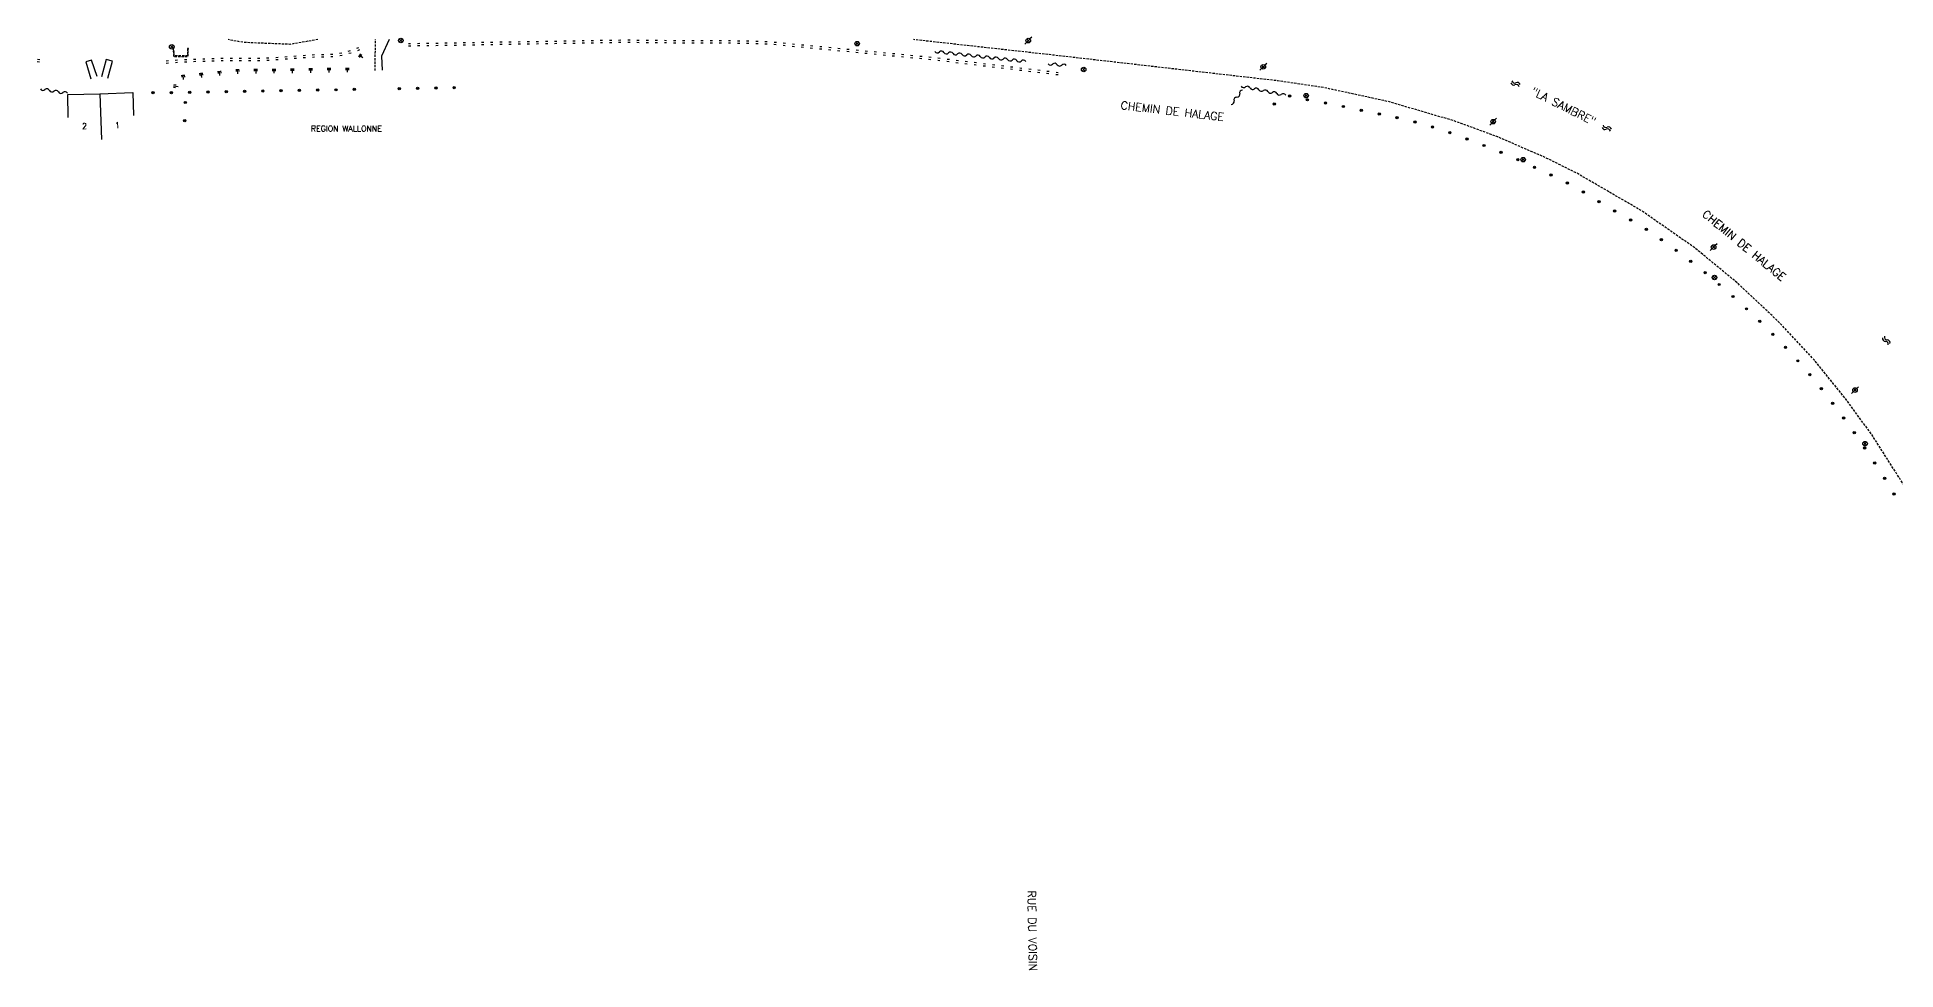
# Model space of a CAD drawing. Header units: millimetres. Extents: x 168000 to 169000, y 125999 to 127001.
# Drawn here: x 168367.8 to 168774.3, y 126796.5 to 127000.5 of the extents above; entities that cross this region are included whole.
import ezdxf
from ezdxf.enums import TextEntityAlignment as Align

# ---------------------------------------------------------------- set-up
doc = ezdxf.new("R2010")
doc.units = ezdxf.units.MM
doc.linetypes.add('DASHED', pattern=[0.75, 0.5, -0.25])
doc.layers.get('0').update_dxf_attribs({"linetype": 'CONTINUOUS'})
for name, color, linetype in [('W0001', 6, 'DASHED'), ('W0008', 7, 'CONTINUOUS'), ('W0100', 7, 'CONTINUOUS'), ('W0112', 1, 'DASHED'), ('W0211', 2, 'CONTINUOUS'), ('W0220', 5, 'DASHED'), ('W0310', 3, 'CONTINUOUS'), ('W0322', 7, 'CONTINUOUS'), ('W0454', 7, 'CONTINUOUS'), ('W0469', 7, 'CONTINUOUS'), ('W0500', 5, 'DASHED'), ('W0984', 7, 'CONTINUOUS'), ('W0989', 7, 'CONTINUOUS'), ('W0991', 7, 'CONTINUOUS'), ('W1102', 7, 'CONTINUOUS')]:
    doc.layers.add(name, color=color, linetype=linetype)
doc.styles.get("Standard").update_dxf_attribs({"font": 'romans.shx', "width": 0.85})

# ---------------------------------------------------------------- blocks, each defined once
blk = doc.blocks.new('t211o')
at = {"color": 0, "linetype": 'Continuous'}
for p, q in [((-0.29, 0.5), (-0.29, 0)), ((0, 1), (0, 0)), ((0.29, 0.5), (0.29, 0))]:
    blk.add_line(p, q, dxfattribs=at)
blk = doc.blocks.new('t500o')
at = {"color": 0, "linetype": 'Continuous'}
for centre, start, end in [((-0.5, 0.625), 216.8699, 323.1301), ((0.5, -0.125), 36.8699, 143.1301), ((0.5, -0.625), 36.8699, 143.1301), ((-0.5, 0.125), 216.8699, 323.1301)]:
    blk.add_arc(centre, 0.625, start, end, dxfattribs=at)
blk = doc.blocks.new('T469')
at = {"color": 0, "linetype": 'Continuous', "flags": 128}
for points in [[(-0.35, 0.35), (0.35, -0.35)], [(-0.35, -0.35), (0.35, 0.35)]]:
    blk.add_lwpolyline(points, dxfattribs=at)
at = {"color": 0, "linetype": 'Continuous'}
blk.add_circle((0, 0), 0.5, dxfattribs=at)
blk = doc.blocks.new('T454')
for p, q in [((-0.25, 0.25), (0.25, -0.25)), ((-0.25, -0.25), (0.25, 0.25)), ((0.75, 0.75), (0.375, 0.375)), ((-0.375, -0.375), (-0.75, -0.75))]:
    blk.add_line(p, q)
blk.add_ellipse((0, 0), major_axis=(0.354, 0.354), ratio=1, start_param=5.497787143782138, end_param=11.78097245096172)
blk = doc.blocks.new('t322o')
at = {"color": 0, "linetype": 'Continuous'}
for radius in [0.25, 0.15]:
    blk.add_circle((0, 0), radius, dxfattribs=at)
blk = doc.blocks.new('t310o')
at = {"color": 0, "linetype": 'Continuous'}
for centre, start, end in [((-0.5, 0.38), 216.8699, 323.1304), ((0.5, -0.37), 36.8699, 143.1303)]:
    blk.add_arc(centre, 0.625, start, end, dxfattribs=at)
blk = doc.blocks.new('t220o')
at = {"color": 0, "linetype": 'Continuous'}
for p, q in [((-0.25, 0.25), (0.25, 0.25)), ((-0.25, -0.25), (0.25, -0.25))]:
    blk.add_line(p, q, dxfattribs=at)

msp = doc.modelspace()

# ---------------------------------------------------------------- linework, layer by layer
at = {"layer": 'W0001', "flags": 128}
for points in [[(168429.2, 127000), (168423.06, 126998.96), (168413.05, 126999.37), (168409.54, 127000)], [(168441.72, 126993.21), (168441.78, 127000)], [(168809.87, 126806.82), (168807.13, 126817.53), (168804.1, 126822.77), (168801.98, 126834.06), (168801.16, 126836.13), (168799.9, 126840.69), (168797.99, 126848.35), (168795.56, 126857.67), (168791.81, 126869.43), (168786.94, 126881.56), (168783.01, 126890.03), (168777.79, 126899.88), (168769.31, 126913.25), (168763.7, 126921.02), (168756.54, 126929.87), (168749.11, 126937.87), (168739.9, 126946.58), (168730.36, 126954.45), (168718.73, 126962.55), (168704.57, 126970.78), (168697.73, 126974.17), (168687.26, 126978.72), (168677.62, 126982.26), (168663.31, 126986.45), (168649.14, 126989.52), (168639.1, 126990.99), (168589.12, 126996.71), (168559.5, 127000)]]:
    msp.add_lwpolyline(points, dxfattribs=at)
at = {"layer": 'W0008', "flags": 128}
msp.add_lwpolyline([(168444.75, 127000), (168443.07, 126996.41), (168443.25, 126993.3)], dxfattribs=at)
at = {"layer": 'W0100', "flags": 128}
for points in [[(168380.94, 126991.93), (168379.69, 126995.54), (168378.45, 126995.11), (168379.55, 126991.41)], [(168383.23, 126991.57), (168384.26, 126995.3), (168382.89, 126995.66), (168381.85, 126991.89)], [(168374.59, 126983), (168374.47, 126988), (168381.51, 126988.16), (168388.69, 126988.42), (168388.87, 126983.42)]]:
    msp.add_lwpolyline(points, dxfattribs=at)
at = {"layer": 'W0112', "flags": 128}
msp.add_lwpolyline([(168400.7, 126998.03), (168400.66, 126996.46), (168397.75, 126996.43), (168397.7, 126998.03), (168397.54, 126998.03), (168397.6, 126996.28), (168400.81, 126996.31), (168400.86, 126998.02)], close=True, dxfattribs=at)
at = {"layer": 'W1102', "flags": 128}
msp.add_lwpolyline([(168381.51, 126988.16), (168381.85, 126978.17)], dxfattribs=at)

# ---------------------------------------------------------------- block references
at = {"layer": 'W0211'}
for p, rotation in [((168438.21, 126996.59), 235.2754276507491), ((168399.71, 126992.29), 185.9366845012492), ((168403.69, 126992.71), 185.9366845012492), ((168407.66, 126993.12), 185.9366845012492), ((168411.64, 126993.53), 180.7746811309142), ((168415.64, 126993.58), 180.7746811309142), ((168419.64, 126993.63), 180.7746811309142), ((168423.64, 126993.69), 180.7746811309142), ((168427.64, 126993.74), 180.7746811309142), ((168431.64, 126993.8), 180.7746811309142), ((168435.64, 126993.85), 180.7746811309142), ((168397.63, 126989.83), 259.7185046674335)]:
    msp.add_blockref('t211o', p, dxfattribs=dict(at, rotation=rotation))
at = {"layer": 'W0220'}
for p, rotation in [((168420.24, 126995.88), 3.645435944781449), ((168422.24, 126996.03), 4.311199579444646), ((168424.23, 126996.18), 4.487432290019803), ((168426.22, 126996.33), 4.174171002058898), ((168428.22, 126996.46), 3.111707639034848), ((168430.22, 126996.51), 0.6877955773360006), ((168432.22, 126996.57), 3.574297900568903), ((168434.2, 126996.83), 10.81263807162162), ((168436.14, 126997.31), 16.27745279565133), ((168438.03, 126997.97), 21.74849268083266), ((168449.23, 126998.83), 180.9566560409298), ((168451.23, 126998.86), 180.9566560409298), ((168453.23, 126998.89), 180.9566560409298), ((168455.23, 126998.93), 180.9566560409298), ((168457.23, 126998.96), 180.9566560409298), ((168459.23, 126998.99), 180.9566560409298), ((168461.23, 126999.03), 180.9566560409298), ((168463.23, 126999.06), 180.9566560409298), ((168465.23, 126999.09), 180.9566560409298), ((168467.23, 126999.13), 180.9566560409298), ((168469.22, 126999.16), 180.9566560409298), ((168471.22, 126999.19), 180.9566560409298), ((168473.22, 126999.23), 180.9566560409298), ((168475.22, 126999.26), 180.9566560409298), ((168477.22, 126999.29), 180.9566560409298), ((168479.22, 126999.33), 180.9566560409298), ((168481.22, 126999.36), 180.9566560409298), ((168483.22, 126999.39), 180.9566560409298), ((168485.22, 126999.43), 180.9566560409298), ((168487.22, 126999.46), 180.9566560409298), ((168489.22, 126999.49), 180.9566560409298), ((168491.22, 126999.53), 180.9566560409298), ((168493.22, 126999.56), 180.9566560409298), ((168495.22, 126999.59), 180.9566560409298), ((168497.22, 126999.61), 179.3994103506629), ((168499.22, 126999.58), 179.3924927689788), ((168501.22, 126999.56), 179.3855751901415), ((168503.22, 126999.54), 179.3786576110928), ((168505.22, 126999.52), 179.3717400320284), ((168507.22, 126999.5), 179.3648224498928), ((168509.22, 126999.48), 179.3579048714092), ((168511.22, 126999.45), 179.5657545656454), ((168513.22, 126999.45), 179.9153068759509), ((168515.22, 126999.45), 180.0774619671281), ((168517.22, 126999.45), 180.0522490547211), ((168519.22, 126999.45), 179.8396626169634), ((168521.22, 126999.43), 179.4396704601019), ((168523.22, 126999.41), 178.8522819615096), ((168525.22, 126999.35), 178.0776763730823), ((168527.22, 126999.27), 177.1163906358656), ((168529.21, 126999.13), 175.0255159781575), ((168531.2, 126998.93), 174.0249604991783), ((168533.19, 126998.72), 174.4464985323004), ((168535.18, 126998.54), 174.6368911239157), ((168537.17, 126998.35), 174.6058608973806), ((168539.17, 126998.16), 174.5748306367849), ((168541.16, 126997.97), 174.5438003670161), ((168543.15, 126997.78), 174.5127701035731), ((168545.14, 126997.59), 174.481739859395), ((168547.13, 126997.4), 174.4507096612933), ((168549.12, 126997.21), 174.5440975124219), ((168551.11, 126997.02), 174.5440975124219), ((168553.1, 126996.83), 174.5440975124219), ((168555.09, 126996.63), 174.5440975124219), ((168557.08, 126996.44), 174.5440975124219), ((168559.07, 126996.25), 174.5440975124219), ((168561.07, 126996.06), 174.5440975124219), ((168563.06, 126995.87), 173.1618135643483), ((168368.07, 126995.45), 351.0528935024072), ((168396.26, 126995.15), 4.367950679770592), ((168398.25, 126995.29), 3.571550917719142), ((168400.25, 126995.4), 2.816227573796874), ((168402.25, 126995.49), 2.288567957014763), ((168404.25, 126995.56), 1.845776001700051), ((168406.25, 126995.62), 1.487913587609344), ((168408.25, 126995.67), 1.03627675870263), ((168410.25, 126995.69), 0.1847681821248517), ((168412.25, 126995.69), 359.9090704341804), ((168414.25, 126995.69), 0.209136638749248), ((168416.25, 126995.71), 1.085011399316905), ((168418.24, 126995.77), 2.490419759782391), ((168565.04, 126995.63), 173.1618135643483), ((168567.03, 126995.4), 173.1618135643483), ((168569.01, 126995.16), 173.1618135643483), ((168571, 126994.92), 173.1618135643483), ((168572.98, 126994.68), 173.1618135643483), ((168574.97, 126994.44), 173.1618135643483), ((168576.96, 126994.2), 173.1618135643483), ((168578.94, 126993.97), 173.1618135643483), ((168580.93, 126993.73), 173.1618135643483), ((168582.91, 126993.49), 173.1618135643483), ((168584.9, 126993.25), 173.1618135643483), ((168586.89, 126993.01), 173.1618135643483), ((168588.87, 126992.78), 173.1618135643483), ((168590.86, 126992.54), 173.1618135643483)]:
    msp.add_blockref('t220o', p, dxfattribs=dict(at, rotation=rotation))
at = {"layer": 'W0310'}
for p, rotation in [((168565.13, 126997.3), 173.6927429627489), ((168567.12, 126997.08), 173.6927429627489), ((168569.11, 126996.86), 173.6927429627489), ((168571.1, 126996.64), 173.6927429627489), ((168573.08, 126996.42), 173.6927429627489), ((168575.07, 126996.2), 173.6927429627489), ((168577.06, 126995.98), 173.6927429627489), ((168579.05, 126995.76), 173.6927429627489), ((168581.04, 126995.54), 173.6927429627489), ((168583.02, 126995.32), 173.6927429627489), ((168589.9, 126994.62), 174.536626010111), ((168591.89, 126994.43), 174.536626010111), ((168369.48, 126989.07), 170.7276257843735), ((168371.45, 126988.74), 170.7276257843735), ((168373.42, 126988.42), 170.7276257843735), ((168630.81, 126988.18), 231.5712730513019), ((168632.09, 126989.65), 168.3011121266561), ((168634.05, 126989.25), 168.3011121266561), ((168636.01, 126988.84), 168.3011121266561), ((168637.97, 126988.44), 168.3011121266561), ((168639.92, 126988.03), 168.3011121266561), ((168629.57, 126986.62), 231.5712730513019)]:
    msp.add_blockref('t310o', p, dxfattribs=dict(at, rotation=rotation))
at = {"layer": 'W0322'}
for p, rotation in [((168393.15, 126988.37), 180.1174853208979), ((168397.15, 126988.38), 181.0280449158608), ((168401.15, 126988.45), 181.0280449158608), ((168405.15, 126988.52), 181.0280449158608), ((168409.15, 126988.59), 181.0280449158608), ((168413.15, 126988.67), 181.0280449158608), ((168417.15, 126988.74), 181.0280449158608), ((168421.15, 126988.81), 181.0280449158608), ((168425.15, 126988.88), 181.0280449158608), ((168429.14, 126988.95), 181.0280449158608), ((168433.14, 126989.02), 181.0280449158608), ((168437.14, 126989.1), 181.0280449158608), ((168447, 126989.25), 181.0960503832667), ((168451, 126989.32), 181.0960503832667), ((168455, 126989.4), 181.0960503832667), ((168459, 126989.48), 181.0960503832667), ((168400.18, 126986.25), 268.1316652800746), ((168638.37, 126985.94), 216.7068071114463), ((168641.73, 126987.65), 168.0122318209257), ((168645.64, 126986.83), 170.320755687731), ((168649.58, 126986.13), 169.5091861154255), ((168653.51, 126985.37), 168.6974638410963), ((168657.42, 126984.56), 167.9449828164759), ((168661.34, 126983.75), 168.3813656268628), ((168400.05, 126982.25), 268.1316652800746), ((168665.25, 126982.92), 167.6476563712945), ((168669.15, 126982), 165.6450898484706), ((168672.99, 126980.9), 162.3912392073601), ((168676.78, 126979.63), 160.8278989622544), ((168680.55, 126978.27), 159.5688401213074), ((168684.28, 126976.84), 158.3744064524215), ((168687.98, 126975.32), 157.2458733831936), ((168691.65, 126973.74), 156.1200635176675), ((168695.3, 126972.09), 155.1301010010238), ((168698.91, 126970.38), 154.2080486230947), ((168702.5, 126968.61), 153.2049801525328), ((168706, 126966.68), 149.144150103652), ((168709.41, 126964.58), 148.0924366877169), ((168712.83, 126962.51), 149.8585008162113), ((168716.31, 126960.54), 150.6332676222633), ((168719.76, 126958.51), 148.0463962003328), ((168723.07, 126956.27), 144.3372593913039), ((168726.29, 126953.89), 143.0316052521354), ((168729.48, 126951.48), 142.6794887169323), ((168732.63, 126949.02), 141.0784828764908), ((168735.69, 126946.44), 139.2375498203582), ((168738.7, 126943.81), 138.366403792295), ((168741.67, 126941.12), 137.3232855367351), ((168744.58, 126938.38), 136.108702621601), ((168747.43, 126935.57), 134.7239611952637), ((168750.2, 126932.69), 133.2610992683065), ((168752.9, 126929.74), 131.7541303795536), ((168755.52, 126926.72), 130.1734244063153), ((168758.06, 126923.63), 128.5214468874773), ((168760.51, 126920.47), 127.2501614097561), ((168762.9, 126917.26), 126.1740025285499), ((168765.23, 126914.01), 125.1322600982287), ((168767.5, 126910.71), 124.1256761469619), ((168769.71, 126907.38), 123.1548573728919), ((168771.87, 126904.02), 122.2202844952318), ((168773.96, 126900.61), 120.677168868775)]:
    msp.add_blockref('t322o', p, dxfattribs=dict(at, rotation=rotation))
at = {"layer": 'W0454'}
for p in [(168584.57, 126999.78), (168635.97, 126994.05), (168686.26, 126982.05), (168734.47, 126954.62), (168765.4, 126923.34)]:
    msp.add_blockref('T454', p, dxfattribs=at)
at = {"layer": 'W0469'}
for p in [(168447.33, 126999.81), (168397.22, 126998.42), (168547.14, 126999.11), (168596.69, 126993.47), (168645.36, 126987.73), (168692.81, 126973.75), (168734.67, 126947.96), (168767.6, 126911.63)]:
    msp.add_blockref('T469', p, dxfattribs=at)
at = {"layer": 'W0500'}
for p, rotation in [((168691.14, 126990.35), 334.5702341317156), ((168711.1, 126980.61), 334.5702341317156), ((168772.25, 126934.16), 307.3466377549586)]:
    msp.add_blockref('t500o', p, dxfattribs=dict(at, rotation=rotation))

# ---------------------------------------------------------------- texts
msp.add_text('"LA SAMBRE"', height=1.75, rotation=333.3503, dxfattribs=at).set_placement((168701.66, 126985.43), align=Align.MIDDLE)
at = {"layer": 'W0984'}
msp.add_text('REGION WALLONNE', height=1.25, dxfattribs=at).set_placement((168435.43, 126980.55), align=Align.MIDDLE)
at = {"layer": 'W0989'}
for s, rotation, p in [('CHEMIN DE HALAGE', 353.3493, (168616.08, 126984.37)), ('CHEMIN DE HALAGE', 320.4797, (168741.14, 126954.98)), ('RUE DU VOISIN', 271, (168585.47, 126805.08))]:
    msp.add_text(s, height=1.75, rotation=rotation, dxfattribs=at).set_placement(p, align=Align.MIDDLE)
at = {"layer": 'W0991'}
for s, rotation, p in [('2', 1.3578, (168378.15, 126981.08)), ('1', 2.0012, (168385.34, 126981.29))]:
    msp.add_text(s, height=1.25, rotation=rotation, dxfattribs=at).set_placement(p, align=Align.MIDDLE)

doc.saveas('drawing.dxf')
